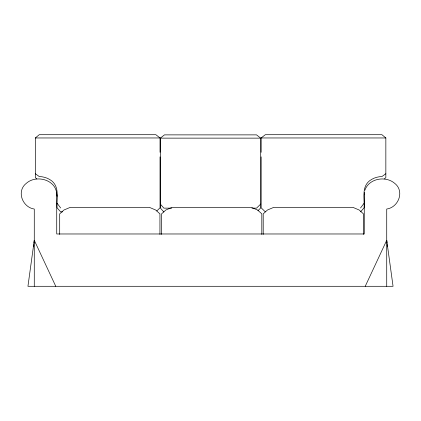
<?xml version="1.0" encoding="UTF-8"?>
<svg xmlns="http://www.w3.org/2000/svg" width="421" height="421" viewBox="0 0 421 421"><rect width="100%" height="100%" fill="white"/><g stroke="black" fill="none" stroke-linecap="round" stroke-linejoin="round"><path stroke-width="0.63" d="M33.685 246.764L33.864 244.817M34.038 242.875L34.275 240.28L55.761 286.296M34.275 240.28L27.944 286.296L393.056 286.296L386.725 240.28L365.239 286.296M364.449 194.034L364.707 192.35M364.875 190.239C368.949 178.367 385.652 175.499 394.724 183.361C404.781 191.16 398.566 207.374 386.725 209.037L386.725 286.296M360.55 207.969L364.102 203.217M360.55 211.858L364.102 207.795C364.797 198.928 361.334 187.566 369.328 180.977C372.911 178.12 377.374 176.662 381.942 176.541L385.847 173.726M156.791 210.958L160.033 207.795L160.033 156.87M260.704 204.074L256.536 208.137L251.937 208.137M257.926 210.674L260.704 207.969L260.704 138.135L256.536 134.873L164.458 134.873L160.327 138.135L160.327 207.969L163.874 212.026M384.384 178.93L385.847 177.615L385.847 137.962L381.942 134.704L265.314 134.704L261.146 137.962L261.146 152.302M36.801 178.93L35.332 177.615L35.332 137.962L39.242 134.704L155.865 134.704L160.033 137.962L160.033 152.302M35.332 137.962L160.033 137.962M261.146 137.962L385.847 137.962M160.327 138.135L260.704 138.135M171.757 208.137L163.874 208.137L160.327 204.074M62.597 211.858L60.629 211.858L57.082 207.795C56.388 198.928 59.845 187.566 51.857 180.977C48.268 178.12 43.805 176.662 39.242 176.541L35.332 173.726M265.314 211.858L261.146 207.795L261.146 156.87M57.082 203.217L60.629 207.969M56.472 192.35L57.082 196.275M386.725 240.28L386.962 242.875M387.136 244.817L387.315 246.764M364.27 194.213L364.27 233.976L56.73 233.976L56.73 194.213C56.219 179.699 36.227 174.331 26.276 183.361C16.219 191.16 22.434 207.374 34.275 209.037L34.275 286.296M363.449 234.418L363.449 213.863L359.208 210.021L352.851 207.337L273.803 207.337L267.446 210.021L263.209 213.863L263.209 234.418M261.815 234.418L261.815 213.863L257.578 210.021L251.221 207.337L172.173 207.337L165.816 210.021L161.575 213.863L161.575 234.418M159.938 234.418L159.938 213.863L155.696 210.021L149.339 207.337L70.291 207.337L63.934 210.021L59.698 213.863L59.698 234.418"/></g></svg>
